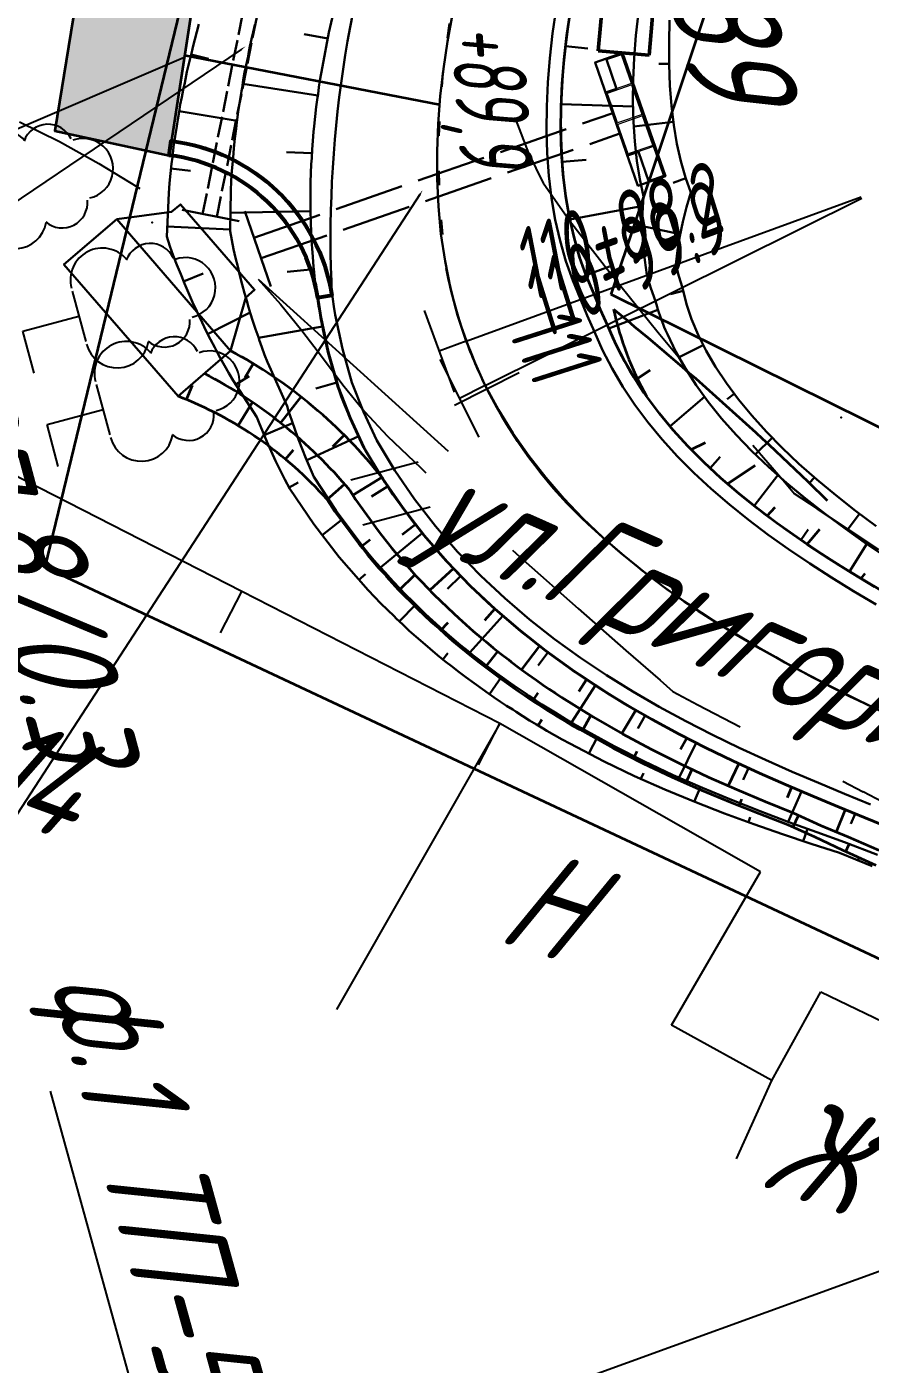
# Model space of a CAD drawing. Header units: millimetres. Extents: x -698 to 8131, y -704 to 4503.
# Drawn here: x 6876.75 to 6905.85, y 784.33 to 830.46 of the extents above; entities that cross this region are included whole.
import ezdxf
from ezdxf import colors
from ezdxf.entities.mleader import LeaderData, LeaderLine
from ezdxf.math import Vec2, Vec3

# ---------------------------------------------------------------- set-up
doc = ezdxf.new("R2010")
doc.units = ezdxf.units.MM
for name, pattern in [('ACAD_ISO02W100', [15, 12, -3]), ('CONTI', [0]), ('STROT', [1.7, 0.5, -1.2])]:
    doc.linetypes.add(name, pattern=pattern)
for name, color, linetype, lineweight in [('10', 1, 'Continuous', 35), ('Гравий', 30, 'Continuous', 35), ('КОПИЯ_ОСЬ_13_ОТКОСЫ', 7, 'Continuous', 30), ('КОПИЯ_ОСЬ_ГРАНИЦЫ_ПОЛОС', 7, 'Continuous', 30), ('ОСЬ_ВЕРХ_ПОКРЫТИЯ_ГРАНИЦЫ_ПОЛОС', 7, 'Continuous', 30), ('ОСЬ_ВЕРХ_ПОКРЫТИЯ_ОСЬ', 1, 'Continuous', 30), ('Ось_примыкания', 1, 'Continuous', 35), ('Площ примыкании', 101, 'Continuous', 30), ('Трубы мет.', 7, 'ACAD_ISO02W100', 30)]:
    doc.layers.add(name, color=color, linetype=linetype, lineweight=lineweight)
for name, color, linetype in [('NAD_MDEFAULT', 7, 'CONTI'), ('PI_OTDEFAULT', 172, 'CONTI'), ('PI_STDEFAULT', 6, 'CONTI'), ('PI_TTDEFAULT', 5, 'CONTI'), ('PLN_O', 7, 'CONTI'), ('SIT_LDEFAULT', 7, 'CONTI'), ('USLZNDEFAULT', 7, 'CONTI'), ('ZAPSKDEFAULT', 7, 'CONTI'), ('Выноски', 250, 'Continuous'), ('канавы', 14, 'Continuous'), ('ОСЬ_ВЕРХ_ПОКРЫТИЯ_ОТКОСЫ', 7, 'Continuous'), ('ОСЬ_ВЕРХ_ПОКРЫТИЯ_ПИКЕТЫ', 1, 'Continuous'), ('ОСЬ_ВЕРХ_ПОКРЫТИЯ_РАЗБИВКА_КРИВ', 1, 'Continuous'), ('разметка', 7, 'Continuous')]:
    doc.layers.add(name, color=color, linetype=linetype)
doc.styles.add('eskd', font='isocpeui.ttf', dxfattribs={"width": 1.2})
doc.styles.get("Standard").update_dxf_attribs({"font": 'isocpeui.ttf'})
doc.styles.add('ГОСТ', font='isocpeui.ttf', dxfattribs={"height": 4})

# ---------------------------------------------------------------- blocks, each defined once
blk = doc.blocks.new('BL_2011')
at = {"color": 0}
for p, q in [((0, 0), (0, 2.4)), ((1.6, 0), (1.6, 2.4))]:
    blk.add_line(p, q, dxfattribs=at)
blk = doc.blocks.new('BL_104')
at = {"color": 0}
for p, q in [((-0.9, 2), (0.9, 2)), ((0, 0), (0, 2)), ((1.5, 0), (0, 0))]:
    blk.add_line(p, q, dxfattribs=at)
for centre, radius, start, end in [((0, 5.8), 1.04, 358, 185), ((-0.94, 4.8), 0.88, 100, 235), ((0.94, 4.8), 0.88, 305, 80), ((-1, 3.1), 1.1, 115, 270), ((1, 3.1), 1.1, 270, 65)]:
    blk.add_arc(centre, radius, start, end, dxfattribs=at)
blk = doc.blocks.new('A$C76A07AE2')
at = {"layer": 'Трубы мет.', "linetype": 'Continuous', "lineweight": 0}
for p, q in [((-18.88, 44.2), (-8, 44.2)), ((-18.88, 44.2), (-18.88, 23)), ((-4, 45), (-1.31, 45)), ((-18.88, 23), (0, 23)), ((-18.88, 22.13), (-0.88, 22.13)), ((-18.88, 22.13), (-18.88, 21.84)), ((-18.88, 21.84), (-18.88, 0.5)), ((-0.88, 22.13), (-0.88, 0.5)), ((-18.88, -0.5), (-18.88, -20.47)), ((-0.88, -0.5), (-0.88, -20.47)), ((-18.88, -20.47), (-18.88, -22.02)), ((-18.88, -22.02), (-0.88, -22.02)), ((-18.88, -23), (0, -23)), ((-18.88, -23), (-18.88, -44.07)), ((-0.88, -20.47), (-0.88, -22.02)), ((-18.88, -44.07), (-8, -44.07))]:
    blk.add_line(p, q, dxfattribs=at)
at = {"layer": 'Трубы мет.', "linetype": 'Continuous'}
blk.add_lwpolyline([(-20, -45), (0, -45), (0, 45), (-20, 45)], close=True, dxfattribs=at)
for points in [[(-8, 45), (-8, 23), (0, 23)], [(-8, -45), (-8, -23), (0, -23)]]:
    blk.add_lwpolyline(points, dxfattribs=at)
at = {"layer": 'Трубы мет.', "linetype": 'Continuous', "lineweight": 0}
for points in [[(-18.88, 0.5), (-0.88, 0.5)], [(-18.88, -0.5), (-0.88, -0.5)]]:
    blk.add_lwpolyline(points, dxfattribs=at)

msp = doc.modelspace()

# ---------------------------------------------------------------- hatches: boundary and pattern name
at = {"layer": 'Гравий', "ltscale": 7}
for points in [[(6882.735, 832.95), (6878.743, 833.175), (6877.867, 827.794), (6882.197, 829.489)], [(6877.867, 827.794), (6877.716, 826.871), (6881.659, 826.028), (6882.197, 829.489)]]:
    msp.add_hatch(color=256, dxfattribs=at).paths.add_polyline_path(points)

# ---------------------------------------------------------------- linework, layer by layer
at = {"layer": '10'}
for points in [[(6898.313, 876.534), (6884.883, 831.124), (6882.033, 831.034), (6877.373, 811.824), (6993.493, 757.334), (6994.103, 758.534), (7040.023, 735.714)], [(7557.083, 408.214), (7502.403, 474.094), (7438.513, 545.904), (7384.503, 596.294), (7381.685, 589.869), (7359.573, 604.594), (7346.003, 610.974), (7346.933, 612.494), (7259.503, 653.224), (7163.783, 697.604), (7162.773, 695.044), (7153.583, 698.964), (7154.833, 701.954), (7107.483, 722.734), (7037.233, 756.524), (7008.443, 769.144), (7005.583, 770.204), (6980.053, 780.784), (6981.053, 782.784), (6942.353, 801.084), (6941.603, 799.044), (6896.914, 821.23), (6913.823, 871.714)]]:
    msp.add_lwpolyline(points, dxfattribs=at)
at = {"layer": 'PI_STDEFAULT', "color": 6}
msp.add_point((6881.079, 823.71, 181.887), dxfattribs=at)
at = {"layer": 'PI_TTDEFAULT', "color": 5}
msp.add_point((6904.849, 816.99, 181.468), dxfattribs=at)
at = {"layer": 'PLN_O'}
for p, q in [((6877.561, 793.749), (6881.723, 778.683)), ((6881.723, 778.683), (6922.599, 793.51))]:
    msp.add_line(p, q, dxfattribs=at)
at = {"layer": 'SIT_LDEFAULT', "color": 7}
for p, q in [((6893.629, 827.24), (6893.619, 827.29)), ((6894.069, 826.1), (6893.639, 827.24)), ((6876.499, 827.18), (6877.879, 826.51)), ((6877.879, 826.51), (6879.239, 825.75)), ((6894.579, 825.07), (6894.069, 826.1)), ((6879.239, 825.75), (6880.559, 824.94)), ((6880.559, 824.94), (6880.649, 824.88)), ((6895.469, 823.77), (6894.569, 825.07)), ((6896.859, 821.97), (6895.469, 823.77)), ((6884.729, 821.76), (6891.289, 815.82)), ((6884.729, 821.76), (6885.509, 820.9)), ((6898.529, 819.91), (6896.859, 821.97)), ((6885.509, 820.9), (6886.239, 819.99)), ((6886.239, 819.99), (6886.949, 819.05)), ((6899.219, 819.08), (6898.529, 819.91)), ((6886.949, 819.05), (6887.659, 818.11)), ((6887.659, 818.11), (6888.399, 817.19)), ((6888.399, 817.19), (6889.189, 816.34)), ((6889.189, 816.34), (6890.339, 815.25)), ((6902.829, 814.82), (6901.799, 816.02)), ((6884.169, 810.98), (6875.259, 815.54)), ((6890.339, 815.25), (6890.519, 815.08)), ((6903.239, 814.34), (6902.829, 814.82)), ((6904.029, 813.83), (6903.239, 814.35)), ((6906.149, 812.42), (6904.029, 813.82)), ((6893.509, 812.41), (6893.879, 812.08)), ((6893.879, 812.08), (6895.769, 810.4)), ((6883.439, 809.56), (6884.169, 810.98)), ((6893.069, 806.43), (6884.169, 810.98)), ((6895.769, 810.4), (6897.419, 808.95)), ((6897.419, 808.95), (6898.599, 807.93)), ((6898.599, 807.93), (6899.039, 807.54)), ((6899.039, 807.54), (6899.899, 807.08)), ((6899.899, 807.08), (6901.359, 806.31)), ((6893.069, 806.43), (6887.439, 796.57)), ((6892.339, 805.01), (6893.069, 806.43)), ((6902.059, 801.31), (6893.069, 806.43)), ((6904.899, 804.44), (6905.599, 804.07)), ((6905.599, 804.08), (6909.659, 801.96)), ((6898.989, 796.03), (6902.059, 801.31)), ((6902.449, 794.12), (6904.139, 797.17)), ((6904.139, 797.17), (6909.629, 794.54)), ((6902.449, 794.12), (6898.989, 796.03)), ((6901.229, 791.42), (6902.449, 794.12))]:
    msp.add_line(p, q, dxfattribs=at)
at = {"layer": 'Гравий', "linetype": 'Continuous'}
msp.add_lwpolyline([(6882.735, 832.95), (6878.743, 833.175), (6877.716, 826.871), (6881.659, 826.028)], dxfattribs=at)
at = {"layer": 'канавы', "color": 5, "lineweight": 50}
for p, q in [((6896.727, 832.621), (6896.466, 829.633)), ((6898.219, 829.48), (6898.48, 832.468)), ((6896.466, 829.633), (6898.219, 829.48))]:
    msp.add_line(p, q, dxfattribs=at)
at = {"layer": 'КОПИЯ_ОСЬ_13_ОТКОСЫ'}
for points in [[(6887.408, 831.3), (6887.174, 830.265), (6886.947, 829.091), (6886.905, 828.853), (6886.866, 828.614), (6886.831, 828.374), (6886.8, 828.134), (6886.783, 828.025), (6886.737, 827.697), (6886.699, 827.369), (6886.67, 827.039), (6886.647, 826.837), (6886.618, 826.533), (6886.596, 826.229), (6886.582, 825.925), (6886.567, 825.719), (6886.55, 825.41), (6886.542, 825.101), (6886.542, 824.792), (6886.536, 824.601), (6886.533, 824.409), (6886.534, 824.218), (6886.538, 824.026), (6886.545, 823.835), (6886.554, 823.644), (6886.557, 823.458), (6886.564, 823.272), (6886.573, 823.087), (6886.593, 822.809), (6886.62, 822.531), (6886.631, 822.358), (6886.645, 822.185), (6886.662, 822.012), (6886.681, 821.839), (6886.704, 821.667), (6886.752, 821.328), (6886.771, 821.166), (6886.794, 821.003), (6886.819, 820.842), (6886.846, 820.681), (6886.877, 820.52), (6886.909, 820.36), (6886.94, 820.198), (6886.968, 820.035), (6887, 819.872), (6887.034, 819.71), (6887.071, 819.549), (6887.131, 819.307), (6887.494, 818.017), (6887.599, 817.715), (6887.714, 817.418), (6887.839, 817.124), (6888.376, 815.967), (6888.44, 815.852), (6889.108, 814.758), (6889.243, 814.544), (6889.383, 814.334), (6889.528, 814.126), (6889.677, 813.923), (6889.832, 813.723), (6889.936, 813.578), (6890.096, 813.364), (6890.26, 813.155), (6890.43, 812.948), (6890.605, 812.747), (6890.665, 812.673), (6890.846, 812.455), (6891.032, 812.242), (6891.224, 812.033), (6891.42, 811.829), (6891.625, 811.606), (6891.835, 811.388), (6892.05, 811.176), (6892.27, 810.968), (6892.424, 810.816), (6892.661, 810.592), (6892.902, 810.374), (6893.15, 810.162), (6893.309, 810.019), (6893.552, 809.81), (6893.8, 809.606), (6894.053, 809.409), (6894.142, 809.335), (6894.415, 809.118), (6894.692, 808.908), (6894.975, 808.705), (6895.178, 808.553), (6895.385, 808.404), (6895.593, 808.259), (6895.804, 808.117), (6896.858, 807.434), (6897.812, 806.86), (6898.77, 806.322), (6899.729, 805.818), (6900.688, 805.343), (6901.644, 804.894), (6902.596, 804.467), (6903.542, 804.058), (6904.48, 803.665), (6905.411, 803.284), (6906.533, 802.83)], [(6897.853, 830.952), (6897.767, 830.159), (6897.706, 829.385), (6897.67, 828.631), (6897.661, 827.898), (6897.678, 827.188), (6897.723, 826.502), (6897.796, 825.841), (6897.897, 825.209), (6898.025, 824.607), (6897.997, 824.037), (6897.995, 823.481), (6898.019, 822.939), (6898.069, 822.412), (6898.144, 821.902), (6898.279, 821.444), (6898.441, 820.993), (6898.492, 820.805), (6898.522, 820.707), (6898.554, 820.609), (6898.588, 820.512), (6898.625, 820.417), (6898.701, 820.206), (6898.743, 820.099), (6898.788, 819.994), (6898.851, 819.856), (6899.146, 819.251), (6899.471, 818.676), (6899.843, 818.1), (6900.261, 817.526), (6900.721, 816.955), (6901.224, 816.389), (6901.766, 815.829), (6902.345, 815.277), (6902.96, 814.732), (6903.609, 814.195), (6904.288, 813.664), (6904.996, 813.14), (6905.73, 812.622), (6906.489, 812.108)], [(6897.853, 830.952), (6897.767, 830.159), (6897.706, 829.385), (6897.67, 828.631), (6897.661, 827.898), (6897.678, 827.188), (6897.723, 826.501), (6897.796, 825.841), (6897.897, 825.209), (6898.025, 824.607), (6897.997, 824.037), (6897.995, 823.481), (6898.019, 822.939), (6898.068, 822.412), (6898.144, 821.902), (6898.279, 821.444), (6898.441, 820.993), (6898.492, 820.805), (6898.522, 820.707), (6898.554, 820.609), (6898.588, 820.512), (6898.625, 820.417), (6898.701, 820.206), (6898.743, 820.099), (6898.788, 819.994), (6898.851, 819.856), (6899.146, 819.251), (6899.471, 818.676), (6899.844, 818.1), (6900.261, 817.526), (6900.721, 816.955), (6901.224, 816.389), (6901.766, 815.829), (6902.345, 815.277), (6902.96, 814.732), (6903.608, 814.195), (6904.288, 813.664), (6904.996, 813.14), (6905.73, 812.622), (6906.489, 812.108)], [(6882.687, 830.553), (6882.615, 830.29), (6882.548, 830.025), (6882.485, 829.76), (6882.452, 829.639), (6882.361, 829.272), (6882.278, 828.904), (6882.204, 828.534), (6882.148, 828.283), (6882.096, 828.03), (6882.048, 827.777), (6882.005, 827.523), (6881.966, 827.268), (6881.923, 827.031), (6881.865, 826.675), (6881.817, 826.318), (6881.777, 825.96), (6881.746, 825.736), (6881.706, 825.4), (6881.675, 825.063), (6881.651, 824.725), (6881.577, 823.226), (6881.687, 822.897), (6881.806, 822.572), (6881.932, 822.249), (6882.066, 821.929), (6882.193, 821.604), (6882.327, 821.282), (6882.47, 820.964), (6882.62, 820.65), (6882.663, 820.551), (6882.797, 820.257), (6882.938, 819.967), (6883.086, 819.68), (6883.241, 819.396), (6883.286, 819.307), (6883.424, 819.04), (6883.568, 818.776), (6883.719, 818.516), (6883.876, 818.259), (6884.688, 816.993), (6884.755, 816.824), (6884.892, 816.489), (6885.034, 816.155), (6885.182, 815.824), (6885.335, 815.495), (6885.493, 815.169), (6885.656, 814.845), (6885.824, 814.524), (6886.648, 813.306), (6887.529, 812.168), (6888.527, 811.031), (6888.742, 810.797), (6888.963, 810.569), (6889.189, 810.346), (6889.422, 810.129), (6889.495, 810.056), (6889.718, 809.84), (6889.946, 809.628), (6890.179, 809.423), (6890.417, 809.223), (6890.664, 809.004), (6890.916, 808.792), (6891.173, 808.586), (6891.435, 808.386), (6891.618, 808.24), (6891.896, 808.025), (6892.18, 807.818), (6892.469, 807.617), (6892.674, 807.469), (6892.88, 807.324), (6893.09, 807.182), (6893.301, 807.044), (6893.515, 806.91), (6893.629, 806.834), (6893.86, 806.685), (6894.093, 806.539), (6894.329, 806.398), (6894.567, 806.261), (6894.696, 806.182), (6894.957, 806.029), (6895.22, 805.88), (6895.486, 805.736), (6896.673, 805.119), (6897.721, 804.616), (6898.762, 804.153), (6899.794, 803.725), (6900.817, 803.329), (6901.827, 802.958), (6902.825, 802.61), (6903.811, 802.281), (6904.782, 801.966), (6905.909, 801.515)], [(6884.623, 830.532), (6884.562, 830.281), (6884.504, 830.03), (6884.45, 829.778), (6884.4, 829.525), (6884.371, 829.397), (6884.317, 829.139), (6884.267, 828.881), (6884.221, 828.622), (6884.18, 828.362), (6884.158, 828.244), (6884.097, 827.887), (6884.045, 827.528), (6884.002, 827.169), (6883.97, 826.947), (6883.928, 826.614), (6883.895, 826.28), (6883.87, 825.945), (6883.858, 825.831), (6883.828, 825.49), (6883.806, 825.148), (6883.794, 824.805), (6883.771, 823.41), (6883.825, 823.103), (6883.887, 822.796), (6883.956, 822.492), (6884.033, 822.189), (6884.102, 821.881), (6884.179, 821.575), (6884.263, 821.271), (6884.356, 820.97), (6884.381, 820.875), (6884.462, 820.592), (6884.549, 820.312), (6884.643, 820.033), (6884.745, 819.757), (6884.773, 819.669), (6884.861, 819.409), (6884.956, 819.15), (6885.057, 818.894), (6885.165, 818.64), (6885.73, 817.373), (6885.782, 817.208), (6885.891, 816.879), (6886.005, 816.551), (6886.124, 816.226), (6886.248, 815.902), (6886.377, 815.581), (6886.512, 815.261), (6886.651, 814.944), (6887.424, 813.764), (6888.254, 812.657), (6888.371, 812.504), (6888.553, 812.277), (6888.74, 812.054), (6888.933, 811.837), (6889.13, 811.624), (6889.197, 811.546), (6889.401, 811.317), (6889.611, 811.093), (6889.826, 810.874), (6890.047, 810.661), (6890.275, 810.428), (6890.509, 810.202), (6890.749, 809.981), (6890.994, 809.767), (6891.23, 809.551), (6891.471, 809.341), (6891.717, 809.136), (6891.967, 808.938), (6892.143, 808.792), (6892.41, 808.579), (6892.682, 808.372), (6892.959, 808.171), (6893.155, 808.023), (6893.355, 807.878), (6893.555, 807.736), (6893.759, 807.598), (6893.964, 807.463), (6894.075, 807.386), (6894.297, 807.237), (6894.522, 807.09), (6894.749, 806.948), (6894.979, 806.809), (6895.104, 806.73), (6895.356, 806.574), (6895.611, 806.423), (6895.869, 806.277), (6897.019, 805.648), (6898.038, 805.132), (6899.052, 804.653), (6900.061, 804.208), (6901.062, 803.792), (6902.053, 803.402), (6903.034, 803.032), (6904.004, 802.68), (6904.962, 802.342), (6906.093, 801.902)], [(6884.623, 830.532), (6884.562, 830.282), (6884.504, 830.03), (6884.45, 829.778), (6884.4, 829.525), (6884.371, 829.397), (6884.317, 829.139), (6884.267, 828.881), (6884.221, 828.622), (6884.18, 828.362), (6884.158, 828.244), (6884.097, 827.887), (6884.045, 827.528), (6884.002, 827.169), (6883.97, 826.947), (6883.929, 826.614), (6883.895, 826.28), (6883.87, 825.945), (6883.858, 825.831), (6883.828, 825.49), (6883.806, 825.148), (6883.793, 824.805), (6883.771, 823.41), (6883.825, 823.103), (6883.887, 822.796), (6883.956, 822.492), (6884.033, 822.189), (6884.102, 821.881), (6884.179, 821.575), (6884.264, 821.271), (6884.356, 820.97), (6884.381, 820.875), (6884.462, 820.592), (6884.549, 820.311), (6884.643, 820.033), (6884.745, 819.757), (6884.773, 819.669), (6884.861, 819.409), (6884.956, 819.15), (6885.057, 818.894), (6885.165, 818.64), (6885.73, 817.373), (6885.782, 817.208), (6885.891, 816.879), (6886.005, 816.551), (6886.124, 816.226), (6886.248, 815.902), (6886.377, 815.581), (6886.512, 815.261), (6886.652, 814.944), (6887.424, 813.764), (6888.253, 812.657), (6888.371, 812.504), (6888.553, 812.277), (6888.74, 812.054), (6888.933, 811.837), (6889.13, 811.624), (6889.197, 811.546), (6889.401, 811.317), (6889.611, 811.093), (6889.826, 810.874), (6890.047, 810.661), (6890.275, 810.428), (6890.509, 810.202), (6890.749, 809.981), (6890.994, 809.767), (6891.23, 809.551), (6891.471, 809.341), (6891.717, 809.136), (6891.967, 808.938), (6892.143, 808.792), (6892.41, 808.579), (6892.682, 808.372), (6892.959, 808.171), (6893.156, 808.023), (6893.354, 807.878), (6893.556, 807.736), (6893.759, 807.598), (6893.965, 807.463), (6894.075, 807.387), (6894.297, 807.237), (6894.522, 807.09), (6894.749, 806.948), (6894.979, 806.809), (6895.104, 806.73), (6895.356, 806.574), (6895.611, 806.423), (6895.869, 806.277), (6897.019, 805.648), (6898.038, 805.132), (6899.052, 804.653), (6900.061, 804.208), (6901.062, 803.792), (6902.053, 803.402), (6903.034, 803.032), (6904.004, 802.68), (6904.962, 802.342), (6906.093, 801.902)], [(6895.451, 830.653), (6895.343, 829.824), (6895.26, 829.006), (6895.204, 828.199), (6895.178, 827.405), (6895.181, 826.625), (6895.216, 825.86), (6895.283, 825.113), (6895.383, 824.385), (6895.51, 823.708), (6895.669, 823.052), (6895.857, 822.421), (6896.076, 821.815), (6896.324, 821.238), (6896.54, 820.696), (6896.786, 820.166), (6896.857, 819.981), (6896.923, 819.822), (6896.994, 819.664), (6897.07, 819.51), (6897.15, 819.342), (6897.234, 819.173), (6897.323, 819.006), (6897.418, 818.843), (6897.467, 818.751), (6897.569, 818.571), (6897.678, 818.393), (6897.792, 818.22), (6897.914, 818.026), (6898.043, 817.836), (6898.177, 817.65), (6898.675, 817), (6899.179, 816.406), (6899.722, 815.824), (6900.302, 815.255), (6900.916, 814.7), (6901.563, 814.158), (6902.239, 813.629), (6902.944, 813.113), (6903.674, 812.608), (6904.428, 812.113), (6905.204, 811.627), (6906, 811.148)], [(6898.928, 830.696), (6898.906, 829.916), (6898.909, 829.162), (6898.937, 828.434), (6898.992, 827.735), (6899.073, 827.066), (6899.181, 826.43), (6899.315, 825.83), (6899.474, 825.267), (6899.656, 824.744), (6899.507, 824.237), (6899.38, 823.736), (6899.278, 823.241), (6899.2, 822.751), (6899.146, 822.268), (6899.244, 821.86), (6899.366, 821.455), (6899.507, 820.898), (6899.686, 820.373), (6899.913, 819.835), (6900.189, 819.286), (6900.513, 818.73), (6900.884, 818.171), (6901.3, 817.61), (6901.761, 817.049), (6902.264, 816.492), (6902.808, 815.938), (6903.389, 815.388), (6904.007, 814.843), (6904.659, 814.303), (6905.342, 813.767), (6906.054, 813.235)], [(6887.134, 830.057), (6886.325, 830.213)], [(6882.418, 829.506), (6883.018, 829.354)], [(6895.339, 829.791), (6896.106, 829.714)], [(6898.909, 829.18), (6898.554, 829.179)], [(6886.793, 828.087), (6884.201, 828.494)], [(6895.191, 827.797), (6897.665, 827.714)], [(6882.009, 827.549), (6884.008, 827.222)], [(6899.059, 827.187), (6897.689, 827.02)], [(6886.589, 826.098), (6885.715, 826.141)], [(6895.221, 825.799), (6896.043, 825.872)], [(6881.725, 825.569), (6882.396, 825.49)], [(6899.485, 825.235), (6899.05, 825.084)], [(6886.536, 824.099), (6883.781, 824.042)], [(6895.489, 823.818), (6898.009, 824.292)], [(6881.594, 823.574), (6883.772, 823.467)], [(6899.292, 823.311), (6897.995, 823.58)], [(6896.046, 821.899), (6896.849, 822.19)], [(6882.161, 821.682), (6882.837, 821.95)], [(6886.652, 822.103), (6885.738, 822.015)], [(6899.39, 821.354), (6898.962, 821.243)], [(6882.99, 819.863), (6884.456, 820.612)], [(6896.827, 820.059), (6898.524, 820.699)], [(6886.952, 820.127), (6884.75, 819.739)], [(6900.088, 819.486), (6899.251, 819.065)], [(6897.747, 818.287), (6898.251, 818.621)], [(6883.966, 818.118), (6884.428, 818.415)], [(6887.445, 818.19), (6886.728, 817.988)], [(6898.942, 816.685), (6900.135, 817.698)], [(6901.159, 817.8), (6900.908, 817.614)], [(6884.938, 816.379), (6885.92, 816.794)], [(6888.202, 816.341), (6886.407, 815.508)], [(6902.465, 816.287), (6901.884, 815.717)], [(6900.32, 815.238), (6900.671, 815.626)], [(6885.798, 814.574), (6886.111, 814.74)], [(6901.841, 813.94), (6902.665, 814.994)], [(6903.922, 814.918), (6903.742, 814.715)], [(6889.2, 814.611), (6888.644, 814.256)], [(6886.938, 812.932), (6887.64, 813.476)], [(6905.479, 813.664), (6905.056, 813.098)], [(6890.386, 813.001), (6888.958, 811.809)], [(6903.455, 812.76), (6903.708, 813.126)], [(6905.132, 811.671), (6905.729, 812.623)], [(6888.211, 811.39), (6888.433, 811.586)], [(6891.716, 811.509), (6891.269, 811.08)], [(6889.6, 809.953), (6890.167, 810.537)], [(6893.173, 810.14), (6892.033, 808.882)], [(6891.106, 808.639), (6891.275, 808.851)], [(6894.727, 808.882), (6894.393, 808.426)], [(6892.709, 807.443), (6893.132, 808.04)], [(6896.374, 807.748), (6895.542, 806.464)], [(6894.391, 806.362), (6894.514, 806.572)], [(6898.082, 806.708), (6897.833, 806.263)], [(6896.141, 805.395), (6896.437, 805.965)], [(6899.843, 805.761), (6899.251, 804.566)], [(6897.939, 804.519), (6898.026, 804.715)], [(6901.645, 804.893), (6901.463, 804.487)], [(6899.777, 803.733), (6899.988, 804.241)], [(6903.475, 804.087), (6903.022, 803.037)], [(6905.322, 803.32), (6905.178, 802.967)], [(6901.648, 803.024), (6901.711, 803.196)], [(6903.538, 802.372), (6903.681, 802.798)], [(6905.424, 801.709), (6905.48, 801.848)]]:
    msp.add_lwpolyline(points, dxfattribs=at)
at = {"layer": 'КОПИЯ_ОСЬ_ГРАНИЦЫ_ПОЛОС'}
msp.add_lwpolyline([(6906.056, 810.535), (6905.274, 811), (6904.508, 811.472), (6903.76, 811.951), (6903.033, 812.441), (6902.328, 812.942), (6901.647, 813.455), (6900.991, 813.981), (6900.364, 814.521), (6899.768, 815.075), (6899.203, 815.643), (6898.674, 816.225), (6898.18, 816.82), (6897.726, 817.427), (6897.313, 818.045), (6896.943, 818.671), (6896.617, 819.305), (6896.338, 819.943), (6896.081, 820.498), (6895.855, 821.067), (6895.583, 821.708), (6895.347, 822.38), (6895.146, 823.079), (6894.982, 823.804), (6894.853, 824.551), (6894.76, 825.317), (6894.702, 826.102), (6894.678, 826.902), (6894.686, 827.716), (6894.725, 828.543), (6894.793, 829.38), (6894.889, 830.227), (6895.011, 831.083)], dxfattribs=at)
at = {"layer": 'ОСЬ_ВЕРХ_ПОКРЫТИЯ_ГРАНИЦЫ_ПОЛОС'}
msp.add_lwpolyline([(6895.505, 831.007), (6895.385, 830.164), (6895.291, 829.331), (6895.224, 828.51), (6895.186, 827.702), (6895.178, 826.907), (6895.201, 826.128), (6895.258, 825.366), (6895.348, 824.623), (6895.472, 823.901), (6895.631, 823.203), (6895.823, 822.532), (6896.05, 821.888), (6896.317, 821.257), (6896.54, 820.696), (6896.794, 820.149), (6897.069, 819.52), (6897.381, 818.913), (6897.736, 818.311), (6898.135, 817.716), (6898.573, 817.129), (6899.051, 816.553), (6899.566, 815.988), (6900.115, 815.435), (6900.698, 814.894), (6901.311, 814.366), (6901.954, 813.85), (6902.623, 813.345), (6903.317, 812.852), (6904.035, 812.369), (6904.774, 811.895), (6905.532, 811.428), (6906.309, 810.967)], dxfattribs=at)
for points in [[(6905.858, 803.641), (6904.962, 804.006), (6904.059, 804.381), (6903.151, 804.769), (6902.238, 805.172), (6901.322, 805.594), (6900.403, 806.038), (6899.485, 806.507), (6898.568, 807.004), (6897.654, 807.532), (6896.747, 808.095), (6895.848, 808.695), (6894.961, 809.336), (6894.091, 810.02), (6893.239, 810.75), (6892.412, 811.527), (6891.613, 812.355), (6890.849, 813.235), (6890.125, 814.167), (6889.448, 815.152), (6888.823, 816.19), (6888.365, 817.177), (6887.963, 818.188), (6887.638, 819.355), (6887.388, 820.525), (6887.344, 820.813), (6887.344, 820.813), (6887.344, 820.813, 0.325504), (6882.328, 826.409), (6881.736, 826.522)], [(6881.659, 826.028), (6882.229, 825.919, -0.325852), (6886.848, 820.75), (6886.896, 820.435), (6887.153, 819.236), (6887.489, 818.028), (6887.906, 816.979), (6888.381, 815.955), (6889.027, 814.881), (6889.722, 813.871), (6890.463, 812.917), (6891.245, 812.017), (6892.06, 811.172), (6892.905, 810.378), (6893.773, 809.633), (6894.661, 808.937), (6895.563, 808.285), (6896.476, 807.675), (6897.397, 807.103), (6898.323, 806.567), (6899.252, 806.064), (6900.181, 805.59), (6901.108, 805.142), (6902.032, 804.716), (6902.952, 804.31), (6903.865, 803.92), (6904.772, 803.544), (6905.67, 803.177), (6906.546, 802.824)]]:
    msp.add_lwpolyline(points, format="xyb", dxfattribs=at)
at = {"layer": 'ОСЬ_ВЕРХ_ПОКРЫТИЯ_ОСЬ'}
msp.add_lwpolyline([(6891.439, 830.892), (6891.269, 829.955), (6891.127, 829.014), (6891.017, 828.068), (6890.941, 827.118), (6890.903, 826.167), (6890.904, 825.215), (6890.949, 824.263), (6891.04, 823.315), (6891.18, 822.373), (6891.37, 821.44), (6891.614, 820.52), (6891.913, 819.616), (6891.913, 819.616, 0.027676), (6892.568, 818.091), (6892.568, 818.091), (6893.019, 817.252), (6893.519, 816.442), (6894.065, 815.662), (6894.652, 814.912), (6895.277, 814.194), (6895.937, 813.507), (6896.626, 812.85), (6897.343, 812.223), (6898.084, 811.625), (6898.847, 811.054), (6899.627, 810.509), (6900.424, 809.988), (6901.235, 809.488), (6902.058, 809.008), (6902.89, 808.546), (6903.731, 808.099), (6904.579, 807.665), (6905.432, 807.24), (6906.288, 806.824)], format="xyb", dxfattribs=at)
at = {"layer": 'ОСЬ_ВЕРХ_ПОКРЫТИЯ_ОТКОСЫ'}
msp.add_lwpolyline([(6889.006, 814.924), (6889.108, 814.758), (6889.243, 814.544), (6889.383, 814.334), (6889.528, 814.126), (6889.677, 813.923), (6889.832, 813.723), (6889.936, 813.578), (6890.096, 813.364), (6890.26, 813.155), (6890.43, 812.948), (6890.605, 812.747), (6890.665, 812.673), (6890.846, 812.455), (6891.032, 812.242), (6891.224, 812.033), (6891.42, 811.829), (6891.625, 811.606), (6891.835, 811.388), (6892.05, 811.176), (6892.27, 810.968), (6892.424, 810.816), (6892.661, 810.592), (6892.902, 810.374), (6893.15, 810.162), (6893.309, 810.019), (6893.552, 809.81), (6893.8, 809.606), (6894.053, 809.409), (6894.142, 809.335), (6894.415, 809.118), (6894.692, 808.908), (6894.975, 808.705), (6895.178, 808.553), (6895.385, 808.404), (6895.593, 808.259), (6895.804, 808.117), (6896.858, 807.434), (6897.812, 806.86), (6898.77, 806.322), (6899.729, 805.818), (6900.688, 805.343), (6901.644, 804.894), (6902.596, 804.467), (6903.542, 804.058), (6904.48, 803.665), (6905.411, 803.284), (6906.533, 802.83)], dxfattribs=at)
at = {"layer": 'ОСЬ_ВЕРХ_ПОКРЫТИЯ_ПИКЕТЫ'}
msp.add_line((6891.511, 817.411), (6893.74, 818.543), dxfattribs=at)
msp.add_line((6891.511, 817.411), (6893.74, 818.543), dxfattribs=at)
at = {"layer": 'ОСЬ_ВЕРХ_ПОКРЫТИЯ_РАЗБИВКА_КРИВ'}
for p, q in [((6891.913, 819.616), (6905.531, 824.596)), ((6892.568, 818.091), (6905.553, 824.546)), ((6890.459, 820.681), (6891.489, 817.864)), ((6891.913, 819.616), (6890.974, 819.272)), ((6891.005, 818.99), (6892.341, 816.303)), ((6892.568, 818.091), (6891.673, 817.646))]:
    msp.add_line(p, q, dxfattribs=at)
at = {"layer": 'Ось_примыкания', "color": 0}
for p, q in [((6884.564, 818.841), (6884.27, 818.359)), ((6882.261, 817.601), (6882.468, 818.103)), ((6884.047, 816.704), (6884.534, 817.514)), ((6886.206, 817.702), (6885.501, 816.805)), ((6887.702, 816.376), (6887.298, 815.972)), ((6885.675, 815.546), (6885.948, 815.874)), ((6889.006, 814.924), (6888.001, 814.31)), ((6887.109, 814.155), (6887.714, 814.689)), ((6890.155, 813.289), (6889.706, 812.937)), ((6888.281, 812.535), (6888.6, 812.778)), ((6889.595, 811.028), (6890.142, 811.564)), ((6891.466, 811.779), (6890.653, 811.035)), ((6892.894, 810.381), (6892.539, 809.987)), ((6891.038, 809.645), (6891.285, 809.913)), ((6892.578, 808.37), (6892.997, 808.919)), ((6894.433, 809.104), (6893.817, 808.29)), ((6896.065, 807.948), (6895.798, 807.538)), ((6894.21, 807.213), (6894.392, 807.483)), ((6897.761, 806.89), (6897.278, 806.087)), ((6895.915, 806.169), (6896.21, 806.706)), ((6899.516, 805.93), (6899.308, 805.535)), ((6897.679, 805.227), (6897.808, 805.48)), ((6901.311, 805.05), (6900.95, 804.282)), ((6899.487, 804.373), (6899.7, 804.852)), ((6903.137, 804.233), (6902.978, 803.865)), ((6901.329, 803.595), (6901.418, 803.818)), ((6903.189, 802.861), (6903.374, 803.262)), ((6904.981, 803.46), (6904.668, 802.694)), ((6905.003, 802.019), (6905.106, 802.243))]:
    msp.add_line(p, q, dxfattribs=at)
at = {"layer": 'Ось_примыкания', "color": 0, "ltscale": 7}
for p, q in [((6899.672, 815.881), (6900.165, 816.126)), ((6900.924, 814.699), (6901.876, 815.334)), ((6902.288, 813.598), (6902.572, 813.895)), ((6903.676, 812.611), (6904.109, 813.134)), ((6905.532, 811.428), (6905.671, 811.604))]:
    msp.add_line(p, q, dxfattribs=at)
at = {"layer": 'Ось_примыкания', "linetype": 'Continuous'}
for points in [[(6882.735, 832.95), (6881.659, 826.028)], [(6906.309, 810.967), (6905.532, 811.428), (6904.774, 811.895), (6904.035, 812.369), (6903.317, 812.852), (6902.623, 813.345), (6901.954, 813.85), (6901.311, 814.366), (6900.698, 814.894), (6900.115, 815.435), (6899.566, 815.988), (6899.051, 816.553), (6898.573, 817.129), (6898.135, 817.716), (6897.736, 818.311), (6897.381, 818.913), (6897.069, 819.52), (6896.794, 820.149), (6896.54, 820.696), (6896.317, 821.257), (6896.05, 821.888), (6895.823, 822.532), (6895.631, 823.203), (6895.472, 823.901), (6895.348, 824.623), (6895.258, 825.366), (6895.201, 826.128), (6895.178, 826.907), (6895.186, 827.702), (6895.224, 828.51), (6895.291, 829.331), (6895.385, 830.164), (6895.505, 831.007)], [(6882.197, 829.489), (6890.994, 827.778)], [(6886.713, 821.629), (6886.896, 820.435), (6887.153, 819.236), (6887.489, 818.028), (6887.906, 816.979), (6888.381, 815.955), (6889.027, 814.881), (6889.722, 813.871), (6890.463, 812.917), (6891.245, 812.017), (6892.06, 811.172), (6892.905, 810.378), (6893.773, 809.633), (6894.661, 808.937), (6895.563, 808.285), (6896.476, 807.675), (6897.397, 807.103), (6898.323, 806.567), (6899.252, 806.064), (6900.181, 805.59), (6901.108, 805.142), (6902.032, 804.716), (6902.952, 804.31), (6903.865, 803.92), (6904.772, 803.544), (6905.67, 803.177), (6906.546, 802.824)]]:
    msp.add_lwpolyline(points, dxfattribs=at)
msp.add_lwpolyline([(6906.546, 802.824), (6905.67, 803.177), (6904.772, 803.544), (6903.865, 803.92), (6902.952, 804.31), (6902.032, 804.716), (6901.108, 805.142), (6900.181, 805.59), (6899.252, 806.064), (6898.323, 806.567), (6897.397, 807.103), (6896.476, 807.675), (6895.563, 808.285), (6894.661, 808.937), (6893.773, 809.633), (6892.905, 810.378), (6892.06, 811.172), (6891.245, 812.017), (6890.463, 812.917), (6889.722, 813.871), (6889.027, 814.881), (6888.381, 815.955), (6887.906, 816.979), (6887.489, 818.028), (6887.153, 819.236), (6886.896, 820.435), (6886.848, 820.75, 0.32584), (6882.229, 825.919), (6881.642, 826.031)], format="xyb", dxfattribs=at)
at = {"layer": 'Ось_примыкания', "color": 0, "ltscale": 7}
for points in [[(6896.993, 820.718, -0.023285), (6904.361, 814.126, -576806154.95957)], [(6896.993, 820.718, 0.076565), (6898.135, 817.716, -0.967444)], [(6889.031, 814.884, 0.102415), (6883.784, 819.289, 2.692555)], [(6887.897, 814.474, 0.099012), (6882.877, 818.502, 0.093468)], [(6887.109, 814.155, 0.120814), (6881.97, 817.716, 1.275459)]]:
    msp.add_lwpolyline(points, format="xyb", dxfattribs=at)
for points in [[(6887.897, 814.474), (6888.095, 814.16), (6888.877, 813.078), (6888.988, 812.927), (6889.16, 812.705), (6889.338, 812.487), (6889.52, 812.273), (6889.708, 812.063), (6889.771, 811.987), (6889.964, 811.761), (6890.164, 811.54), (6890.369, 811.324), (6890.579, 811.114), (6890.797, 810.884), (6891.02, 810.659), (6891.249, 810.44), (6891.484, 810.227), (6891.647, 810.071), (6891.898, 809.841), (6892.153, 809.618), (6892.415, 809.402), (6892.584, 809.256), (6892.84, 809.043), (6893.102, 808.835), (6893.369, 808.634), (6893.463, 808.56), (6893.749, 808.34), (6894.041, 808.127), (6894.338, 807.922), (6894.551, 807.768), (6894.767, 807.619), (6894.986, 807.472), (6895.207, 807.33), (6896.306, 806.646), (6897.298, 806.075), (6898.291, 805.544), (6899.282, 805.049), (6900.269, 804.585), (6901.25, 804.149), (6902.224, 803.737), (6903.189, 803.346), (6904.145, 802.912), (6905.089, 802.519), (6906.144, 802.059)], [(6887.109, 814.155), (6887.381, 813.738), (6888.21, 812.628), (6888.327, 812.473), (6888.509, 812.246), (6888.696, 812.022), (6888.889, 811.804), (6889.086, 811.59), (6889.153, 811.512), (6889.357, 811.282), (6889.567, 811.057), (6889.782, 810.838), (6890.002, 810.623), (6890.231, 810.39), (6890.465, 810.162), (6890.705, 809.941), (6890.951, 809.725), (6891.186, 809.509), (6891.427, 809.297), (6891.673, 809.092), (6891.924, 808.893), (6892.099, 808.746), (6892.366, 808.532), (6892.639, 808.324), (6892.916, 808.122), (6893.113, 807.973), (6893.311, 807.828), (6893.513, 807.685), (6893.716, 807.546), (6893.922, 807.41), (6894.032, 807.333), (6894.255, 807.183), (6894.479, 807.036), (6894.707, 806.892), (6894.937, 806.753), (6895.062, 806.673), (6895.314, 806.517), (6895.569, 806.365), (6895.827, 806.218), (6896.977, 805.585), (6897.997, 805.065), (6899.012, 804.584), (6900.021, 804.136), (6901.022, 803.717), (6902.014, 803.324), (6902.994, 802.952), (6903.935, 802.517), (6904.877, 802.077), (6906.04, 801.542)]]:
    msp.add_lwpolyline(points, dxfattribs=at)
at = {"layer": 'Площ примыкании', "linetype": 'Continuous', "lineweight": 30}
msp.add_lwpolyline([(6881.736, 826.522), (6882.91, 826.297, -0.279817), (6887.28, 821.192, -0.099164), (6889.572, 836.579, -0.37526), (6882.659, 832.455, -27.59956)], format="xyb", dxfattribs=at)
at = {"layer": 'Площ примыкании', "color": 4, "lineweight": 53, "ltscale": 7}
msp.add_lwpolyline([(6881.659, 826.028), (6881.736, 826.523, -0.335115), (6887.28, 821.192), (6886.792, 821.117, 0.334498), (6881.659, 826.028, 0.170975)], format="xyb", dxfattribs=at)
at = {"layer": 'разметка', "linetype": 'STROT', "lineweight": 30}
msp.add_lwpolyline([(6892.612, 835.506, 0.120634), (6891.221, 822.134, 0.155396)], format="xyb", dxfattribs=at)
at = {"layer": 'разметка', "lineweight": 30, "ltscale": 7}
msp.add_lwpolyline([(6891.221, 822.134, 0.169636), (6896.626, 812.85, 0.041776), (6900.429, 809.985, 0.02498), (6905.448, 807.219), (6908.009, 806.004)], format="xyb", dxfattribs=at)
at = {"layer": 'Трубы мет.', "lineweight": 30, "ltscale": 0.06}
for points in [[(6882.818, 824.004), (6884.883, 834.346)], [(6883.308, 823.906), (6885.373, 834.248)]]:
    msp.add_lwpolyline(points, dxfattribs=at)
at = {"layer": 'Трубы мет.', "linetype": 'Continuous', "lineweight": 30, "ltscale": 0.06}
msp.add_lwpolyline([(6896.357, 829.231), (6897.835, 824.981), (6898.779, 825.309), (6897.302, 829.56)], close=True, dxfattribs=at)
at = {"layer": 'Трубы мет.', "lineweight": 30}
for points in [[(6897.547, 825.807), (6896.644, 828.405)], [(6884.073, 823.753), (6882.111, 824.145)], [(6885.173, 821.506), (6884.271, 824.104)]]:
    msp.add_lwpolyline(points, dxfattribs=at)
at = {"layer": 'Трубы мет.', "ltscale": 0.2}
for points in [[(6884.589, 823.187), (6896.963, 827.488)], [(6884.836, 822.479), (6897.209, 826.78)]]:
    msp.add_lwpolyline(points, dxfattribs=at)
at = {"layer": 'Трубы мет.', "linetype": 'Continuous'}
for points in [[(6879.852, 823.821), (6881.749, 824.076), (6882.051, 824.338), (6884.607, 821.392), (6884.304, 821.13), (6883.784, 819.289)], [(6879.852, 823.821), (6878.031, 822.259), (6881.97, 817.716), (6883.784, 819.289)]]:
    msp.add_lwpolyline(points, close=True, dxfattribs=at)

# ---------------------------------------------------------------- block references
at = {"layer": 'USLZNDEFAULT', "color": 7, "rotation": 285}
for p in [(6873.089, 824.07, 180.433), (6876.619, 819.96, 180.891), (6877.449, 816.74, 180.939)]:
    msp.add_blockref('BL_104', p, dxfattribs=at)
at = {"layer": 'ZAPSKDEFAULT', "color": 7, "rotation": 285}
msp.add_blockref('BL_2011', (6887.929, 814.83), dxfattribs=at)
at = {"layer": 'Трубы мет.', "lineweight": 30, "ltscale": 7, "xscale": 0.05000000000000002, "yscale": 0.05000000000000002, "zscale": 0.05000000000000002, "rotation": 199.1668342851436}
msp.add_blockref('A$C76A07AE2', (6897.096, 827.106), dxfattribs=at)

# ---------------------------------------------------------------- texts
at = {"layer": 'NAD_MDEFAULT', "color": 7, "style": 'eskd', "oblique": 10, "width": 0.8}
for s, rotation, p in [('топ.8/0.3', 285, (6873.097, 820.024)), ('ул.Григория Лядова', 336, (6890.109, 812.75)), ('Н', 341.899, (6892.877, 798.968)), ('2', 340.7018, (6905.52, 791.928)), ('Ж', 340.7018, (6901.971, 790.506))]:
    msp.add_text(s, height=3.5, rotation=rotation, dxfattribs=at).set_placement(p)
at = {"layer": 'PI_OTDEFAULT', "color": 172, "style": 'eskd', "oblique": 10, "width": 0.8}
for s, rotation, p in [('181.89', 285, (6897.285, 837.358)), ('180.14', 340, (6868.799, 805.74))]:
    msp.add_text(s, height=3.5, rotation=rotation, dxfattribs=at).set_placement(p)
at = {"layer": 'PLN_O', "style": 'eskd', "oblique": 10, "width": 0.8}
msp.add_text('ф.1 ТП-55', height=3.5, rotation=285.4404, dxfattribs=at).set_placement((6877.524, 797.599))
at = {"layer": 'ОСЬ_ВЕРХ_ПОКРЫТИЯ_ПИКЕТЫ', "width": 0.6}
for s, rotation, p in [('+89,9', 274.3338, (6891.354, 830.424)), ('111', 296.9167, (6893.284, 819.994))]:
    msp.add_text(s, height=2.5, rotation=rotation, dxfattribs=at).set_placement(p)
at = {"layer": 'ОСЬ_ВЕРХ_ПОКРЫТИЯ_РАЗБИВКА_КРИВ', "width": 0.6}
for s, rotation, p in [('110+98.2', 20.0891, (6894.089, 820.944)), ('110+99.9', 26.4304, (6894.585, 819.652))]:
    msp.add_text(s, height=2.5, rotation=rotation, dxfattribs=at).set_placement(p)

# ---------------------------------------------------------------- leaders
at = {"layer": 'Выноски', "linetype": 'Continuous'}
ml = msp.add_multileader_mtext('Standard', dxfattribs=at)
ml.set_content('металл. труба, {\\Fgost|c204;%%C} 0,5м, L-11,0м', color=256, style='ГОСТ')
ml.set_leader_properties()
ml.build(insert=Vec2(0, 0))
ml.multileader.update_dxf_attribs({"text_left_attachment_type": 5, "text_right_attachment_type": 5, "dogleg_length": 0, "arrow_head_size": 0.18})
ctx = ml.context
ctx.base_point, ctx.arrow_head_size, ctx.landing_gap_size, ctx.plane_origin, ctx.plane_x_axis, ctx.plane_y_axis = Vec3(6651.112, 789.924), 0.18, 0, Vec3(6784.992, 792.301), Vec3(0.248621, -0.968601), Vec3(0.968601, 0.248621)
ctx.left_attachment, ctx.right_attachment, ctx.text_align_type = 5, 5, 2
notes = []
notes.append((ctx, [(0, (1, 1, 0), (6676.779, 689.928), (-0.956417, 0.292006), 0, [(0, [(6884.299, 829.783)], 0, [])])]))
ctx.mtext.insert, ctx.mtext.text_direction, ctx.mtext.rotation, ctx.mtext.alignment, ctx.mtext.flow_direction = Vec3(6827.907, 830.908), Vec3(0.248621, -0.968601), 4.963645, 3, 5
ml = msp.add_multileader_mtext('Standard', dxfattribs=at)
ml.set_content('Ж/б труба, {\\Fgost|c204;%%C} 0,75м, L-12,3м', color=256, style='ГОСТ')
ml.set_leader_properties()
ml.build(insert=Vec2(0, 0))
ml.multileader.update_dxf_attribs({"text_left_attachment_type": 5, "text_right_attachment_type": 5, "dogleg_length": 0, "arrow_head_size": 0.18})
ctx = ml.context
ctx.base_point, ctx.arrow_head_size, ctx.landing_gap_size, ctx.plane_origin, ctx.plane_x_axis, ctx.plane_y_axis = Vec3(6864.354, 784.748), 0.18, 0, Vec3(6836.748, 683.014), Vec3(0.248975, -0.96851), Vec3(0.96851, 0.248975)
ctx.left_attachment, ctx.right_attachment = 5, 5
notes.append((ctx, [(1, (1, 1, 0), (6864.354, 784.748), (0.99329, -0.11565), 0, [(0, [(6890.406, 824.825)], 0, [])])]))
ctx.mtext.insert, ctx.mtext.text_direction, ctx.mtext.rotation, ctx.mtext.flow_direction = Vec3(6869.864, 786.165), Vec3(0.248975, -0.96851), 4.964011, 5
ml = msp.add_multileader_mtext('Standard', dxfattribs=at)
ml.set_content('Граница работа по примыканию', color=256, style='ГОСТ')
ml.set_leader_properties()
ml.build(insert=Vec2(0, 0))
ml.multileader.update_dxf_attribs({"text_left_attachment_type": 5, "text_right_attachment_type": 5, "dogleg_length": 0, "arrow_head_size": 0.18})
ctx = ml.context
ctx.base_point, ctx.char_height, ctx.arrow_head_size, ctx.landing_gap_size, ctx.plane_origin, ctx.plane_x_axis, ctx.plane_y_axis = Vec3(6835.51, 809.368), 5, 0.18, 0, Vec3(6810.578, 716.184), Vec3(0.261258, -0.965269), Vec3(0.965269, 0.261258)
ctx.left_attachment, ctx.right_attachment = 5, 5
notes.append((ctx, [(0, (1, 1, 0), (6835.51, 809.368), (0.316609, -0.948556), 0, [(0, [(6882.32, 829.466)], 0, [])])]))
ctx.mtext.insert, ctx.mtext.text_direction, ctx.mtext.rotation, ctx.mtext.flow_direction = Vec3(6841.719, 811.049), Vec3(0.261258, -0.965269), 4.976715, 5
for ctx, leaders in notes:
    for number, flags, end, landing, length, lines in leaders:
        leader = LeaderData()
        leader.index, (leader.has_last_leader_line, leader.has_dogleg_vector, leader.attachment_direction) = number, flags
        leader.last_leader_point, leader.dogleg_vector, leader.dogleg_length = Vec3(end), Vec3(landing), length
        for number, points, colour, breaks in lines:
            line = LeaderLine()
            line.index, line.vertices, line.color, line.breaks = number, Vec3.list(points), colors.encode_raw_color(colour), breaks
            leader.lines.append(line)
        ctx.leaders.append(leader)

doc.saveas('drawing.dxf')
